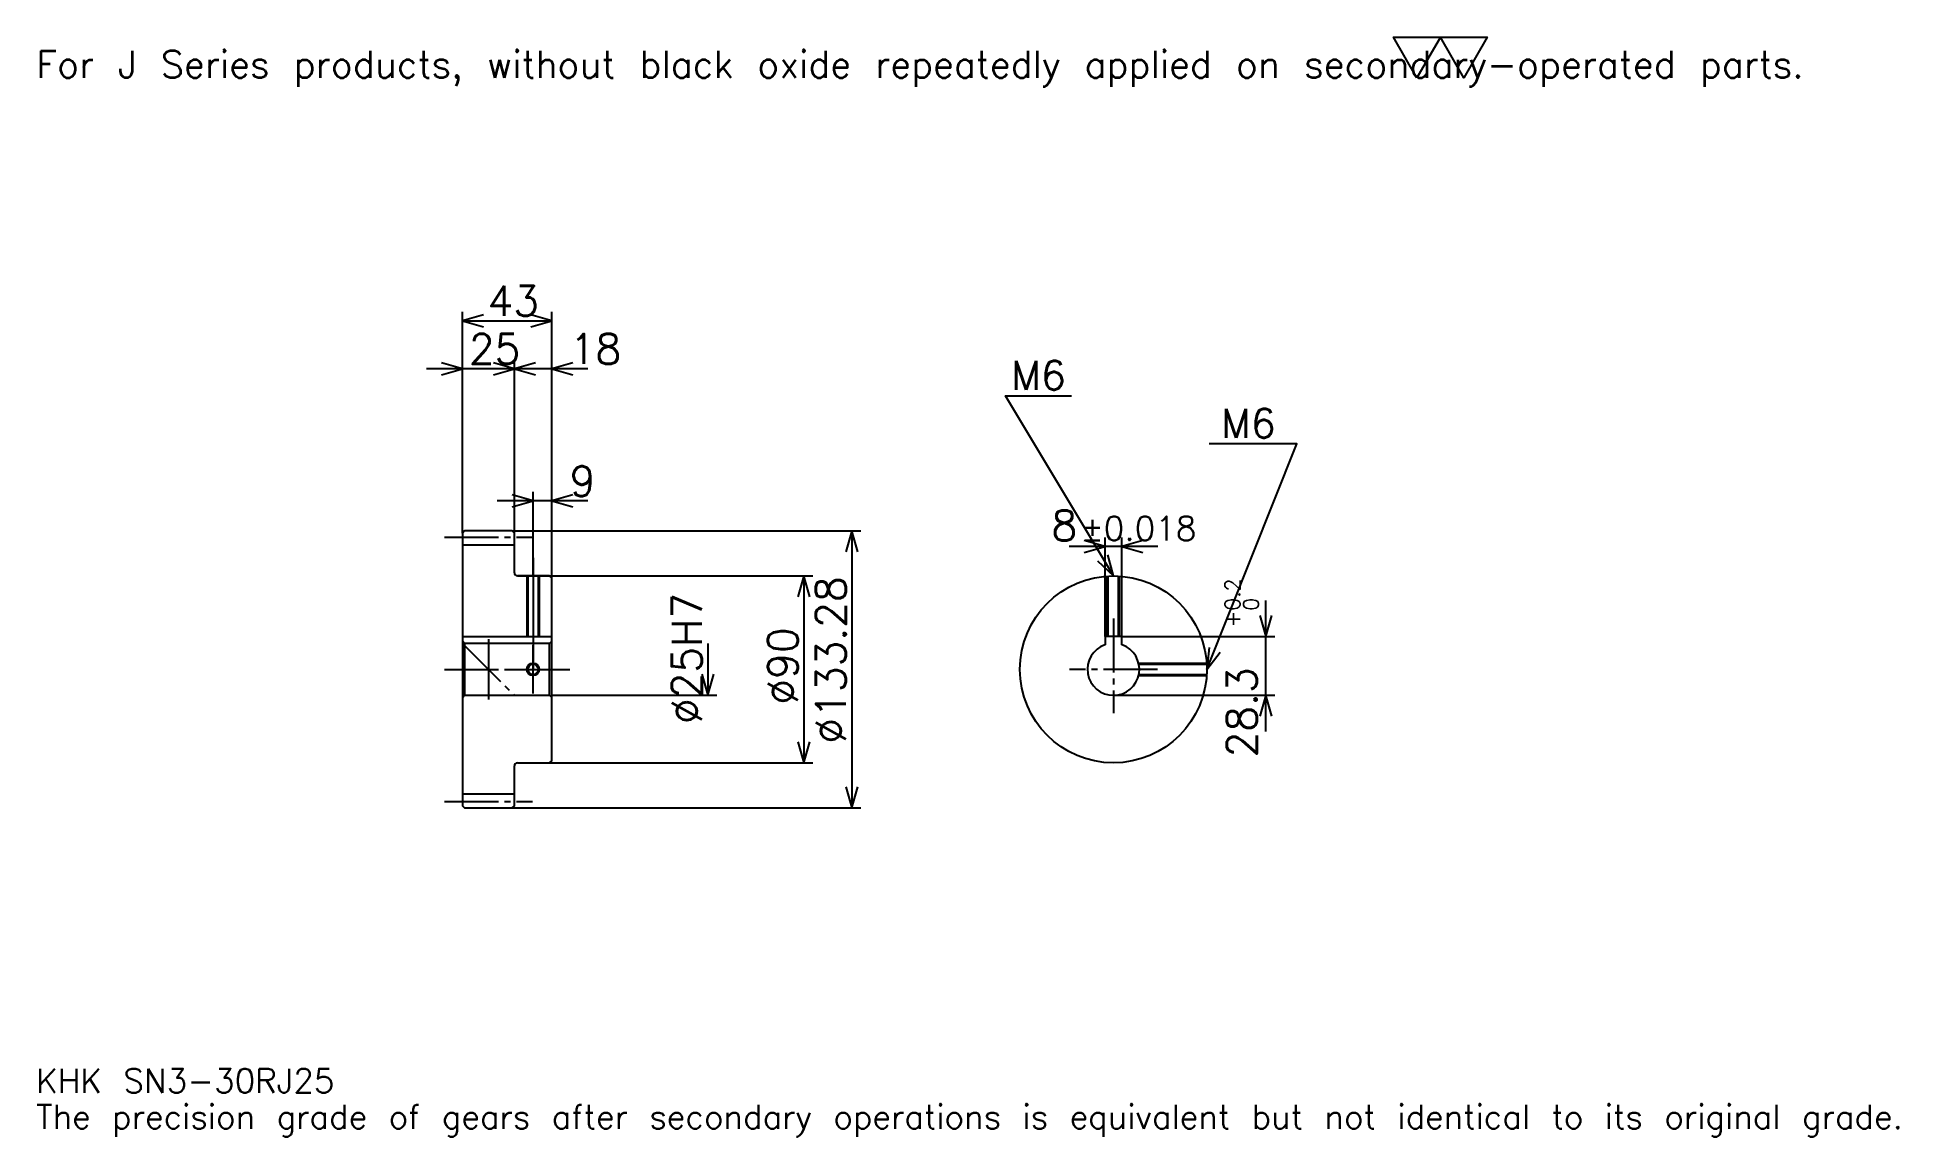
# Model space of a CAD drawing. Extents: x 29 to 926, y 11 to 540.
import ezdxf

# ---------------------------------------------------------------- set-up
doc = ezdxf.new("R2010")
doc.units = 0
doc.linetypes.add('DASHDOT', pattern=[34.695651, 26.021739, -2.891304, 2.891304, -2.891304])
doc.layers.get('0').update_dxf_attribs({"linetype": 'CONTINUOUS'})
doc.layers.add('DASHDOT', color=6, linetype='DASHDOT')
doc.styles.add('KANJI', font='TXT', dxfattribs={"bigfont": 'BIGFONT'})

msp = doc.modelspace()

# ---------------------------------------------------------------- linework, layer by layer
at = {"color": 5}
for p, q in [((234.195663, 302.280884), (234.195663, 407.813538)), ((234.195663, 403.476562), (277.195679, 403.476562)), ((277.195679, 302.280884), (277.195679, 407.813538)), ((276.543488, 380.34613), (216.847839, 380.34613)), ((294.543488, 380.34613), (241.847839, 380.34613)), ((259.195679, 302.280884), (259.195679, 384.683075)), ((294.543488, 316.737427), (250.847839, 316.737427)), ((268.195679, 302.280884), (268.195679, 321.074371)), ((234.195663, 301.280884), (234.195663, 302.280884)), ((258.195679, 302.280884), (277.195679, 302.280884)), ((259.195679, 301.280884), (259.195679, 302.280884)), ((268.195679, 280.641296), (268.195679, 302.280884)), ((268.195679, 280.641296), (268.195679, 302.280884)), ((277.195679, 302.280884), (426.097839, 302.280884)), ((277.195679, 279.641296), (277.195679, 302.280884)), ((421.760864, 302.280884), (421.760864, 169.001694)), ((543.717407, 251.441299), (543.717407, 299.147827)), ((551.717407, 251.441299), (551.717407, 299.147827)), ((569.065247, 294.810852), (526.369568, 294.810852)), ((260.695679, 280.641296), (277.195679, 280.641296)), ((277.195679, 280.641296), (402.967407, 280.641296)), ((398.630432, 280.641296), (398.630432, 190.641296)), ((621.108704, 205.793472), (621.108704, 268.789124)), ((551.717407, 251.441299), (625.445618, 251.441299)), ((352.369568, 248.141296), (352.369568, 223.141296)), ((277.195679, 223.141296), (356.706543, 223.141296)), ((547.717407, 223.141296), (625.445618, 223.141296)), ((260.695679, 190.641296), (277.195679, 190.641296)), ((277.195679, 190.641296), (402.967407, 190.641296)), ((258.195679, 169.001694), (277.195679, 169.001694)), ((277.195679, 169.001694), (426.097839, 169.001694))]:
    msp.add_line(p, q, dxfattribs=at)
at = {"color": 4}
for p, q in [((234.195663, 295.530884), (259.195679, 295.530884)), ((234.195663, 251.441299), (277.195679, 251.441299)), ((235.195663, 248.141296), (235.195663, 223.141296)), ((276.195679, 248.141296), (277.195679, 249.141296)), ((276.195679, 223.141296), (277.195679, 222.141296)), ((234.195663, 175.751694), (259.195679, 175.751694))]:
    msp.add_line(p, q, dxfattribs=at)
at = {"color": 7}
msp.add_line((246.695663, 250.097824), (246.695663, 221.184769), dxfattribs=at)
msp.add_lwpolyline([(693.913025, 520.434753), (682.636963, 539.97998), (727.741272, 539.97998), (716.46521, 520.434753), (705.189087, 539.97998), (693.913025, 520.434753)], dxfattribs=at)
at = {"color": 5}
for points in [[(244.315231, 406.367859), (234.195663, 403.476562), (244.315231, 400.585266)], [(267.076111, 400.585266), (277.195679, 403.476562), (267.076111, 406.367859)], [(224.076096, 377.454803), (234.195663, 380.34613), (224.076096, 383.237427)], [(249.076096, 377.454803), (259.195679, 380.34613), (249.076096, 383.237427)], [(269.315216, 383.237427), (259.195679, 380.34613), (269.315216, 377.454803)], [(287.315216, 383.237427), (277.195679, 380.34613), (287.315216, 377.454803)], [(547.717407, 280.641296), (495.67395, 367.380432), (527.478271, 367.380432)], [(592.717407, 235.641296), (636.086975, 344.25), (593.873901, 344.25)], [(258.076111, 313.84613), (268.195679, 316.737427), (258.076111, 319.628723)], [(287.315216, 319.628723), (277.195679, 316.737427), (287.315216, 313.84613)], [(424.652191, 292.161346), (421.760864, 302.280884), (418.869568, 292.161346)], [(533.597839, 291.919556), (543.717407, 294.810852), (533.597839, 297.702148)], [(561.836975, 297.702148), (551.717407, 294.810852), (561.836975, 291.919556)], [(540.031677, 287.831177), (547.717407, 280.641296), (544.990173, 290.806305)], [(401.521759, 270.521729), (398.630432, 280.641296), (395.739136, 270.521729)], [(618.217407, 261.560852), (621.108704, 251.441299), (624, 261.560852)], [(593.785034, 246.111511), (592.717407, 235.641296), (599.155334, 243.967056)], [(349.478271, 233.260864), (352.369568, 223.141296), (355.260864, 233.260864)], [(624, 213.021729), (621.108704, 223.141296), (618.217407, 213.021729)], [(395.739136, 200.760864), (398.630432, 190.641296), (401.521759, 200.760864)], [(418.869568, 179.121262), (421.760864, 169.001694), (424.652191, 179.121262)]]:
    msp.add_lwpolyline(points, dxfattribs=at)
at = {"color": 4}
for points in [[(259.195679, 282.141296), (259.195679, 301.280884), (258.195679, 302.280884), (235.195663, 302.280884), (234.195663, 301.280884), (234.195663, 222.141296)], [(260.695679, 190.641296), (276.195679, 190.641296), (277.195679, 191.641296), (277.195679, 279.641296), (276.195679, 280.641296), (260.695679, 280.641296)], [(265.195679, 280.641296), (265.195679, 251.441299)], [(265.735657, 280.641296), (265.735657, 251.441299)], [(270.65567, 280.641296), (270.65567, 251.441299)], [(271.195679, 280.641296), (271.195679, 251.441299)], [(544.717407, 251.441299), (544.717407, 280.541199)], [(545.257385, 251.441299), (545.257385, 280.574005)], [(550.177368, 251.441299), (550.177368, 280.574005)], [(550.717407, 251.441299), (550.717407, 280.541199)], [(551.717407, 247.484009), (551.717407, 251.441299), (543.717407, 251.441299), (543.717407, 247.484009)], [(234.195663, 222.141296), (235.195663, 223.141296), (276.195679, 223.141296), (276.195679, 248.141296), (235.195663, 248.141296), (234.195663, 249.141296)], [(559.852051, 238.641296), (592.61731, 238.641296)], [(559.972961, 238.101303), (592.650085, 238.101303)], [(559.972961, 233.18129), (592.650085, 233.18129)], [(559.852051, 232.641296), (592.61731, 232.641296)], [(234.195663, 222.141296), (234.195663, 170.001694), (235.195663, 169.001694), (258.195679, 169.001694), (259.195679, 170.001694), (259.195679, 189.141296)]]:
    msp.add_lwpolyline(points, dxfattribs=at)
for centre, radius in [((547.717407, 235.641296), 45), ((268.195679, 235.641296), 2.46)]:
    msp.add_circle(centre, radius, dxfattribs=at)
at = {"color": 7}
msp.add_circle((268.195679, 235.641296), 3, dxfattribs=at)
at = {"color": 4}
for centre, radius, start, end in [((260.695679, 282.141296), 1.5, 180, 270), ((547.717407, 235.641296), 12.5, 108.662925185, 71.337074815), ((260.695679, 189.141296), 1.5, 90, 180)]:
    msp.add_arc(centre, radius, start, end, dxfattribs=at)
at = {"layer": 'DASHDOT', "color": 7}
for p, q in [((225.521744, 299.280884), (267.869568, 299.280884)), ((268.195679, 280.641296), (268.195679, 235.641296)), ((547.717407, 260.115204), (547.717407, 214.467377)), ((234.195663, 248.141296), (259.195679, 223.141296)), ((225.521744, 235.641296), (285.869568, 235.641296)), ((568.891296, 235.641296), (526.543518, 235.641296)), ((225.521744, 172.001694), (267.869568, 172.001694))]:
    msp.add_line(p, q, dxfattribs=at)
for points in [[(268.195679, 289.315216), (268.195679, 242.76738)], [(268.195679, 223.967377), (268.195679, 247.315216)], [(256.521759, 235.641296), (279.869568, 235.641296)]]:
    msp.add_lwpolyline(points, dxfattribs=at)

# ---------------------------------------------------------------- texts
at = {"color": 7, "style": 'KANJI'}
for s, height, p in [('For J Series products, without black oxide repeatedly applied on secondary-operated parts.', 13.01087, (28.913044, 520.434753)), ('43', 14.456522, (246.29892, 405.789612)), ('25', 14.456522, (237.29892, 382.65918)), ('18', 14.456522, (285.869568, 382.65918)), ('M6', 13.878261, (498.565247, 370.271729)), ('M6', 13.878261, (599.656494, 347.141296)), ('9', 14.456522, (285.869568, 319.050476)), ('8', 14.456522, (517.876282, 297.702148)), ('%%p0.018', 11.565217, (532.186462, 297.702148)), ('KHK SN3-30RJ25', 11.565217, (28.913044, 31.804348)), ('The precision grade of gears after secondary operations is equivalent but not identical to its original grade.', 11.565217, (28.913044, 14.456522))]:
    msp.add_text(s, height=height, dxfattribs=at).set_placement(p)
for s, height, p in [('%%c133.28', 14.456522, (418.869568, 199.861404)), ('0.2', 7.228261, (608.676086, 263.90979)), ('%%c25H7', 14.456522, (349.478271, 209.258148)), ('0', 7.228261, (617.639099, 263.90979)), ('+', 7.228261, (608.676086, 255.814117)), ('%%c90', 14.456522, (395.739136, 218.654877)), ('28.3', 14.456522, (616.771729, 193.24057))]:
    msp.add_text(s, height=height, rotation=90, dxfattribs=at).set_placement(p)

doc.saveas('drawing.dxf')
